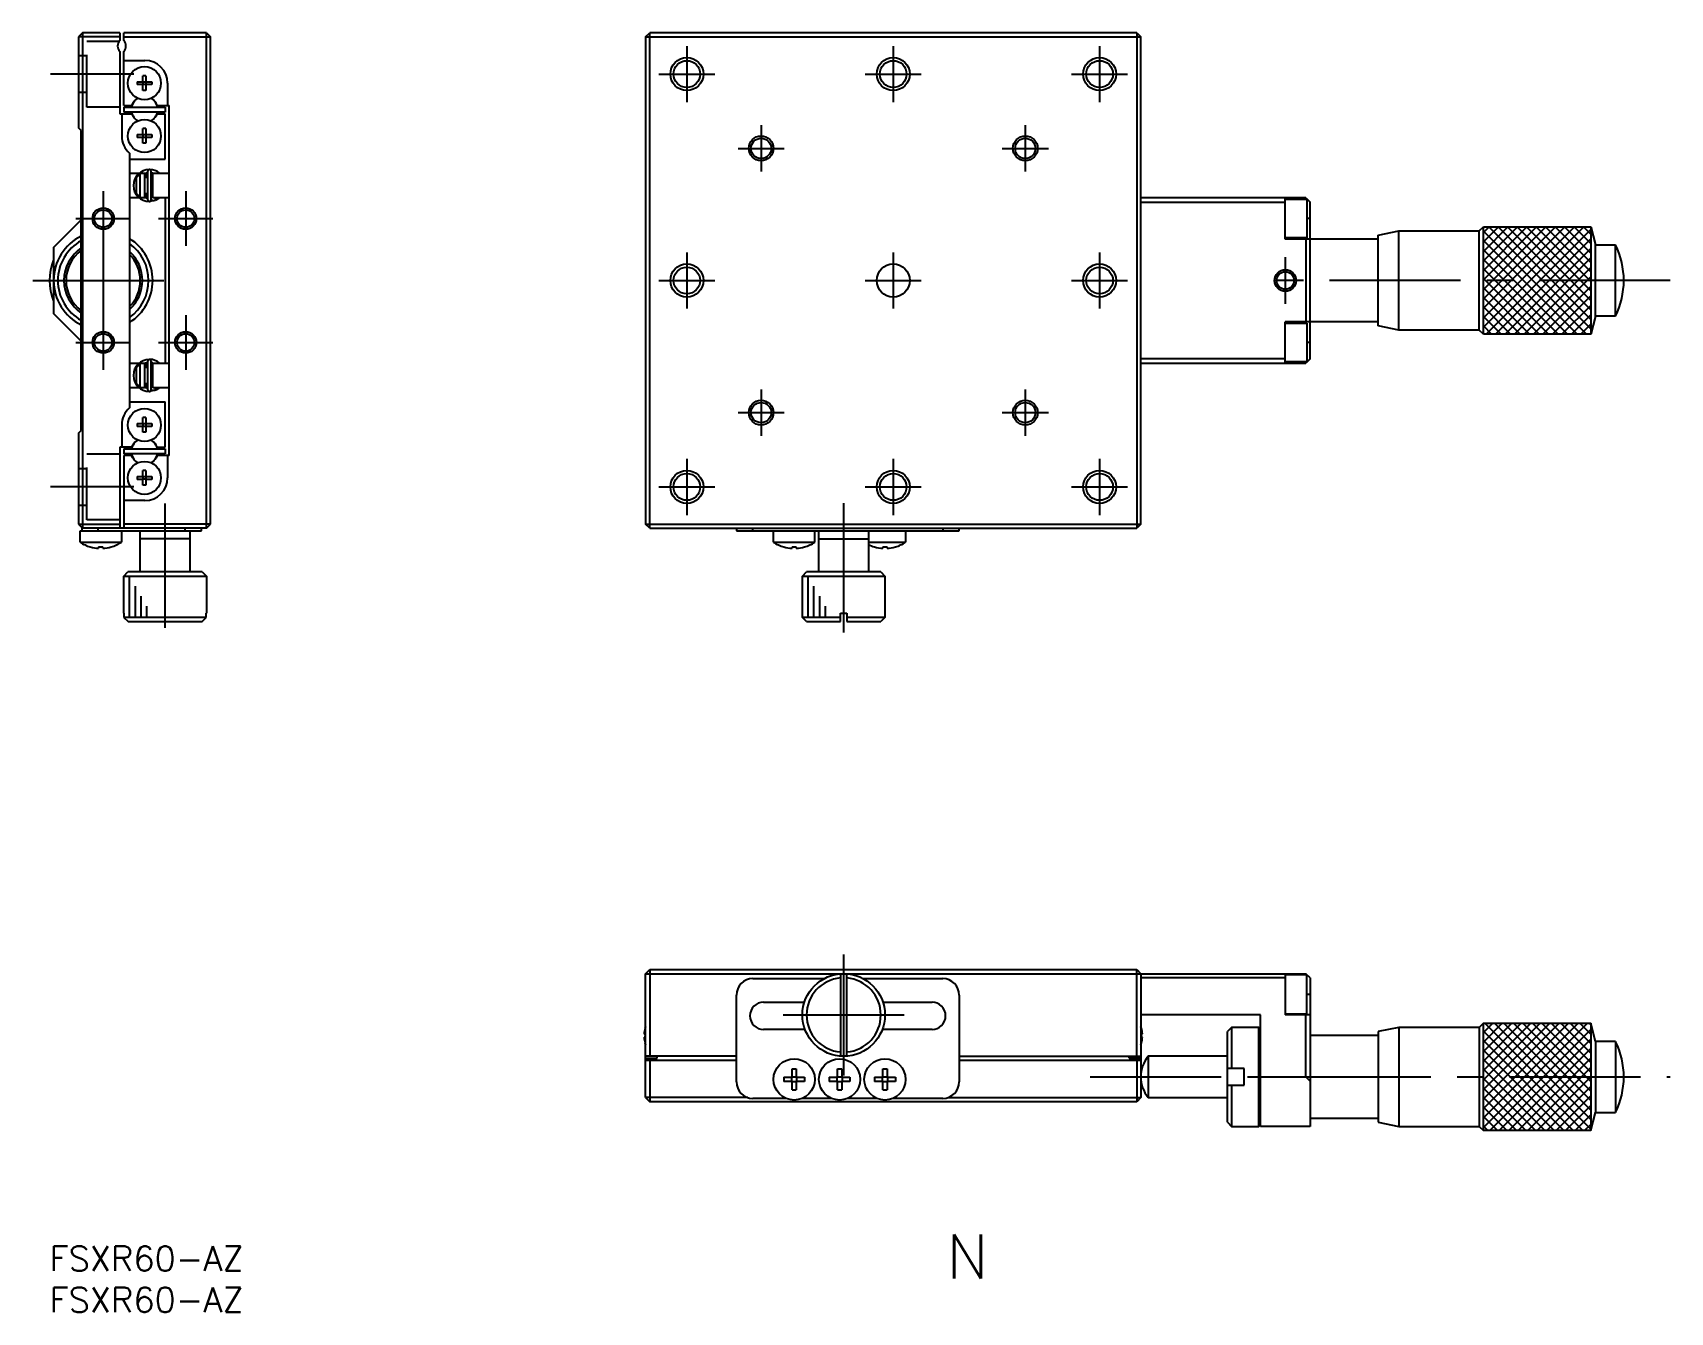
# Model space of a CAD drawing. Extents: x -2 to 452, y -8 to 302.
# Drawn here: x -2 to 196.3, y -8 to 147 of the extents above; entities that cross this region are included whole.
import ezdxf

# ---------------------------------------------------------------- set-up
doc = ezdxf.new("R2010")
doc.units = 0
doc.header["$LTSCALE"] = 0.5
doc.linetypes.add('CENTER', pattern=[50.8, 31.75, -6.35, 6.35, -6.35])
doc.linetypes.add('DASHED', pattern=[19.05, 12.7, -6.35])
for name, color, linetype in [('MSM_CENTER', 1, 'CENTER'), ('MSM_CONTINUOUS', 7, 'CONTINUOUS'), ('MSM_DASHED', 4, 'DASHED'), ('MSM_NARROW', 5, 'CONTINUOUS'), ('MSM_PART_NUMBER', 7, 'CONTINUOUS')]:
    doc.layers.add(name, color=color, linetype=linetype)
doc.styles.get("Standard").update_dxf_attribs({"font": 'txt.shx', "height": 3, "bigfont": 'bigfont.shx'})

# ---------------------------------------------------------------- blocks, each defined once
blk = doc.blocks.new('*U7')
at = {"layer": 'MSM_PART_NUMBER'}
blk.add_text('FSXR60-AZ', height=3, dxfattribs=at).set_placement((0, -3))
blk = doc.blocks.new('*U8')
at = {"layer": 'MSM_PART_NUMBER'}
blk.add_text('FSXR60-AZ', height=3, dxfattribs=at).set_placement((0, -8))

msp = doc.modelspace()

# ---------------------------------------------------------------- linework, layer by layer
at = {"layer": 'MSM_CENTER'}
for p, q in [((77.21, 145.35), (77.21, 138.55)), ((102.21, 145.35), (102.21, 138.55)), ((127.21, 145.35), (127.21, 138.55)), ((10.23, 141.95), (0.1, 141.95)), ((73.81, 141.95), (80.61, 141.95)), ((98.81, 141.95), (105.61, 141.95)), ((123.81, 141.95), (130.61, 141.95)), ((86.21, 135.75), (86.21, 130.15)), ((118.21, 135.75), (118.21, 130.15)), ((83.41, 132.95), (89.01, 132.95)), ((115.41, 132.95), (121.01, 132.95)), ((6.5, 127.75), (6.5, 121.15)), ((16.5, 127.75), (16.5, 121.15)), ((6.5, 125.49), (6.5, 108.42)), ((3.2, 124.45), (9.8, 124.45)), ((13.2, 124.45), (19.8, 124.45)), ((77.21, 120.35), (77.21, 113.55)), ((102.21, 120.35), (102.21, 113.55)), ((127.21, 120.35), (127.21, 113.55)), ((149.71, 119.79), (149.71, 114.12)), ((-2.03, 116.95), (15.03, 116.95)), ((73.81, 116.95), (80.61, 116.95)), ((98.81, 116.95), (105.61, 116.95)), ((123.81, 116.95), (130.61, 116.95)), ((196.35, 116.95), (146.08, 116.95)), ((6.5, 112.75), (6.5, 106.15)), ((16.5, 112.75), (16.5, 106.15)), ((3.2, 109.45), (9.8, 109.45)), ((13.2, 109.45), (19.8, 109.45)), ((86.21, 103.75), (86.21, 98.15)), ((118.21, 103.75), (118.21, 98.15)), ((83.41, 100.95), (89.01, 100.95)), ((115.41, 100.95), (121.01, 100.95)), ((77.21, 95.35), (77.21, 88.55)), ((102.21, 95.35), (102.21, 88.55)), ((127.21, 95.35), (127.21, 88.55)), ((10.23, 91.95), (0.1, 91.95)), ((73.81, 91.95), (80.61, 91.95)), ((98.81, 91.95), (105.61, 91.95)), ((123.81, 91.95), (130.61, 91.95)), ((14, 74.87), (14, 89.94)), ((96.21, 74.32), (96.21, 89.99)), ((96.21, 20.67), (96.21, 35.33)), ((88.88, 28), (103.55, 28)), ((126.08, 20.5), (196.35, 20.5))]:
    msp.add_line(p, q, dxfattribs=at)
at = {"layer": 'MSM_CONTINUOUS'}
for p, q in [((4, 146.95), (3.5, 146.45)), ((4, 146.95), (4, 86.95)), ((8.5, 146.95), (4, 146.95)), ((8.5, 146.95), (8.5, 146.01)), ((9, 146.01), (9, 146.95)), ((19, 146.95), (9, 146.95)), ((19, 86.95), (19, 146.95)), ((19, 146.95), (19.5, 146.45)), ((72.21, 146.45), (72.71, 146.95)), ((72.71, 86.95), (72.71, 146.95)), ((131.71, 146.95), (72.71, 146.95)), ((131.71, 146.95), (131.71, 86.95)), ((131.71, 146.95), (132.21, 146.45)), ((8.5, 146.45), (3.5, 146.45)), ((3.5, 146.45), (3.5, 135.45)), ((9, 146.45), (19.5, 146.45)), ((19.5, 87.45), (19.5, 146.45)), ((72.21, 146.45), (132.21, 146.45)), ((72.21, 146.45), (72.21, 87.45)), ((132.21, 87.45), (132.21, 146.45)), ((8.5, 144.69), (8.5, 137.15)), ((9, 138.15), (9, 144.69)), ((9, 143.6), (11.55, 143.6)), ((10.61, 141.03), (11.32, 141.03)), ((10.61, 141.03), (10.61, 140.67)), ((11.32, 141.03), (11.32, 141.74)), ((11.68, 141.74), (11.32, 141.74)), ((11.33, 141.02), (11.32, 141.03)), ((11.33, 140.68), (11.33, 141.02)), ((11.33, 141.02), (11.67, 141.02)), ((11.67, 141.02), (11.68, 141.03)), ((11.67, 141.02), (11.67, 140.68)), ((11.68, 141.74), (11.68, 141.03)), ((11.68, 141.03), (12.39, 141.03)), ((12.39, 141.03), (12.39, 140.67)), ((14.3, 140.85), (14.3, 138.15)), ((11.32, 140.67), (10.61, 140.67)), ((11.33, 140.68), (11.32, 140.67)), ((11.32, 139.97), (11.32, 140.67)), ((11.68, 139.97), (11.32, 139.97)), ((11.67, 140.68), (11.33, 140.68)), ((11.67, 140.68), (11.68, 140.67)), ((11.68, 140.67), (11.68, 139.97)), ((12.39, 140.67), (11.68, 140.67)), ((8.5, 137.15), (9.95, 137.15)), ((8.75, 137.15), (8.75, 134.45)), ((9, 138.15), (9.95, 138.15)), ((9, 137.95), (9, 137.35)), ((9, 137.95), (14, 137.95)), ((14, 137.35), (9, 137.35)), ((10.1, 138.41), (9.95, 138.15)), ((10.1, 136.89), (9.95, 137.15)), ((13.05, 138.15), (12.9, 138.41)), ((13.05, 137.15), (12.9, 136.89)), ((13.05, 138.15), (14.5, 138.15)), ((13.05, 137.15), (14, 137.15)), ((14, 137.95), (14, 137.35)), ((14, 131.65), (14, 137.15)), ((14.5, 95.75), (14.5, 138.15)), ((3.85, 135.1), (3.5, 135.45)), ((3.85, 98.8), (3.85, 135.1)), ((11.32, 134.63), (11.32, 135.34)), ((11.68, 135.34), (11.32, 135.34)), ((11.68, 135.34), (11.68, 134.63)), ((10.61, 134.63), (11.32, 134.63)), ((10.61, 134.63), (10.61, 134.27)), ((11.32, 134.27), (10.61, 134.27)), ((11.33, 134.62), (11.32, 134.63)), ((11.33, 134.28), (11.32, 134.27)), ((11.32, 133.57), (11.32, 134.27)), ((11.68, 133.57), (11.32, 133.57)), ((11.33, 134.28), (11.33, 134.62)), ((11.33, 134.62), (11.67, 134.62)), ((11.67, 134.28), (11.33, 134.28)), ((11.67, 134.62), (11.68, 134.63)), ((11.67, 134.62), (11.67, 134.28)), ((11.67, 134.28), (11.68, 134.27)), ((11.68, 134.63), (12.39, 134.63)), ((11.68, 134.27), (11.68, 133.57)), ((12.39, 134.27), (11.68, 134.27)), ((12.39, 134.63), (12.39, 134.27)), ((9.7, 132.37), (9.7, 101.53)), ((9.7, 131.65), (14, 131.65)), ((9.7, 129.95), (10.86, 129.95)), ((11, 129.9), (10.5, 129.37)), ((10.5, 129.37), (10.5, 127.53)), ((11, 129.95), (11.5, 129.95)), ((11, 126.95), (11, 129.95)), ((11.9, 130), (11.5, 129.89)), ((11.5, 129.95), (11.5, 126.95)), ((11.5, 129.45), (11.9, 129.45)), ((11.69, 129.95), (11.7, 129.95)), ((11.69, 129.95), (11.69, 129.95)), ((11.69, 129.95), (11.69, 129.95)), ((11.69, 129.95), (11.69, 129.95)), ((11.69, 129.95), (11.69, 129.95)), ((11.7, 129.95), (11.7, 129.45)), ((11.9, 126.7), (11.9, 130.2)), ((12.29, 130.2), (12.29, 126.7)), ((12.29, 129.45), (12.5, 129.45)), ((12.5, 129.96), (12.29, 130)), ((12.5, 129.89), (12.3, 129.64)), ((12.51, 129.95), (12.5, 129.96)), ((12.5, 126.95), (12.5, 129.95)), ((12.5, 129.95), (14.5, 129.95)), ((10.5, 127.53), (11, 127)), ((11.9, 127.45), (11.5, 127.45)), ((11.5, 127.02), (11.9, 126.91)), ((11.7, 127.45), (11.7, 126.95)), ((12.5, 127.45), (12.29, 127.45)), ((12.29, 127.3), (12.31, 127.22)), ((12.31, 127.22), (12.5, 127.02)), ((10.86, 126.95), (9.7, 126.95)), ((10.86, 126.95), (10.86, 126.95)), ((10.86, 126.95), (10.86, 126.95)), ((11.5, 126.95), (11, 126.95)), ((11.69, 126.95), (11.69, 126.95)), ((11.69, 126.95), (11.69, 126.95)), ((11.7, 126.95), (11.69, 126.95)), ((12.59, 126.61), (12.13, 126.51)), ((12.3, 126.68), (12.29, 126.68)), ((12.33, 126.66), (12.3, 126.68)), ((12.36, 126.65), (12.33, 126.66)), ((12.4, 126.64), (12.36, 126.65)), ((12.43, 126.63), (12.4, 126.64)), ((12.46, 126.62), (12.43, 126.63)), ((12.5, 126.62), (12.46, 126.62)), ((14.5, 126.95), (12.5, 126.95)), ((12.53, 126.61), (12.5, 126.62)), ((12.57, 126.61), (12.53, 126.61)), ((12.6, 126.61), (12.57, 126.61)), ((12.63, 126.61), (12.6, 126.61)), ((12.67, 126.61), (12.63, 126.61)), ((12.7, 126.62), (12.67, 126.61)), ((12.74, 126.62), (12.7, 126.62)), ((12.77, 126.63), (12.74, 126.62)), ((12.8, 126.64), (12.77, 126.63)), ((12.87, 126.67), (12.78, 126.95)), ((12.83, 126.65), (12.8, 126.64)), ((12.87, 126.67), (12.83, 126.65)), ((13.34, 126.95), (12.87, 126.67)), ((14, 126.95), (14, 106.95)), ((152.21, 126.95), (132.21, 126.95)), ((132.21, 126.45), (149.71, 126.45)), ((149.71, 121.95), (149.71, 126.95)), ((149.71, 126.8), (152.31, 126.8)), ((152.21, 126.95), (152.71, 126.45)), ((152.31, 126.8), (152.31, 122.1)), ((152.71, 107.45), (152.71, 126.45)), ((0.5, 120.95), (3.85, 124.3)), ((152.71, 124.45), (152.31, 124.45)), ((173.21, 122.95), (173.71, 123.45)), ((173.71, 110.45), (173.71, 123.45)), ((173.71, 123.45), (186.71, 123.45)), ((186.71, 123.45), (187.3, 121.25)), ((186.71, 123.45), (186.71, 110.45)), ((152.31, 122.1), (149.71, 122.1)), ((160.96, 121.95), (149.71, 121.95)), ((152.21, 121.95), (152.21, 111.95)), ((160.96, 122.45), (163.46, 122.95)), ((160.96, 111.45), (160.96, 122.45)), ((163.46, 110.95), (163.46, 122.95)), ((163.46, 122.95), (173.21, 122.95)), ((173.21, 110.95), (173.21, 122.95)), ((187.3, 112.65), (187.3, 121.25)), ((187.3, 121.25), (189.71, 121.25)), ((189.71, 112.65), (189.71, 121.25)), ((0.5, 120.95), (0.5, 112.95)), ((3.85, 109.6), (0.5, 112.95)), ((160.96, 111.95), (149.71, 111.95)), ((149.71, 106.95), (149.71, 111.95)), ((149.71, 111.8), (152.31, 111.8)), ((152.31, 111.8), (152.31, 107.1)), ((163.46, 110.95), (160.96, 111.45)), ((187.3, 112.65), (186.71, 110.45)), ((189.71, 112.65), (187.3, 112.65)), ((152.71, 109.45), (152.31, 109.45)), ((173.21, 110.95), (163.46, 110.95)), ((173.71, 110.45), (173.21, 110.95)), ((186.71, 110.45), (173.71, 110.45)), ((11.9, 103.7), (11.9, 107.2)), ((12.29, 107.2), (12.29, 103.7)), ((149.71, 107.45), (132.21, 107.45)), ((152.71, 107.45), (152.21, 106.95)), ((9.7, 106.95), (10.86, 106.95)), ((11, 106.9), (10.5, 106.37)), ((10.5, 106.37), (10.5, 104.53)), ((11, 106.95), (11.5, 106.95)), ((11, 103.95), (11, 106.95)), ((11.9, 107), (11.5, 106.89)), ((11.5, 106.95), (11.5, 103.95)), ((11.5, 106.45), (11.9, 106.45)), ((11.69, 106.95), (11.7, 106.95)), ((11.69, 106.95), (11.69, 106.95)), ((11.69, 106.95), (11.69, 106.95)), ((11.69, 106.95), (11.69, 106.95)), ((11.69, 106.95), (11.69, 106.95)), ((11.7, 106.95), (11.7, 106.45)), ((12.29, 106.45), (12.5, 106.45)), ((12.5, 106.96), (12.29, 107)), ((12.5, 106.89), (12.3, 106.64)), ((12.51, 106.95), (12.5, 106.96)), ((12.5, 103.95), (12.5, 106.95)), ((12.5, 106.95), (14.5, 106.95)), ((132.21, 106.95), (152.21, 106.95)), ((152.31, 107.1), (149.71, 107.1)), ((10.86, 103.95), (9.7, 103.95)), ((10.5, 104.53), (11, 104)), ((10.86, 103.95), (10.86, 103.95)), ((10.86, 103.95), (10.86, 103.95)), ((11.5, 103.95), (11, 103.95)), ((11.9, 104.45), (11.5, 104.45)), ((11.5, 104.02), (11.9, 103.91)), ((11.69, 103.95), (11.69, 103.95)), ((11.69, 103.95), (11.69, 103.95)), ((11.7, 103.95), (11.69, 103.95)), ((11.7, 104.45), (11.7, 103.95)), ((12.59, 103.61), (12.13, 103.51)), ((12.5, 104.45), (12.29, 104.45)), ((12.29, 104.3), (12.31, 104.22)), ((12.3, 103.68), (12.29, 103.68)), ((12.33, 103.66), (12.3, 103.68)), ((12.31, 104.22), (12.5, 104.02)), ((12.36, 103.65), (12.33, 103.66)), ((12.4, 103.64), (12.36, 103.65)), ((12.43, 103.63), (12.4, 103.64)), ((12.46, 103.62), (12.43, 103.63)), ((12.5, 103.62), (12.46, 103.62)), ((14.5, 103.95), (12.5, 103.95)), ((12.53, 103.61), (12.5, 103.62)), ((12.57, 103.61), (12.53, 103.61)), ((12.6, 103.61), (12.57, 103.61)), ((12.63, 103.61), (12.6, 103.61)), ((12.67, 103.61), (12.63, 103.61)), ((12.7, 103.62), (12.67, 103.61)), ((12.74, 103.62), (12.7, 103.62)), ((12.77, 103.63), (12.74, 103.62)), ((12.8, 103.64), (12.77, 103.63)), ((12.87, 103.67), (12.78, 103.95)), ((12.83, 103.65), (12.8, 103.64)), ((12.87, 103.67), (12.83, 103.65)), ((13.34, 103.95), (12.87, 103.67)), ((9.7, 102.25), (14, 102.25)), ((14, 96.75), (14, 102.25)), ((8.75, 99.45), (8.75, 96.75)), ((10.61, 99.63), (11.32, 99.63)), ((10.61, 99.63), (10.61, 99.27)), ((11.32, 99.27), (10.61, 99.27)), ((11.32, 99.63), (11.32, 100.34)), ((11.68, 100.34), (11.32, 100.34)), ((11.33, 99.62), (11.32, 99.63)), ((11.33, 99.28), (11.32, 99.27)), ((11.32, 98.57), (11.32, 99.27)), ((11.33, 99.28), (11.33, 99.62)), ((11.33, 99.62), (11.67, 99.62)), ((11.67, 99.28), (11.33, 99.28)), ((11.67, 99.62), (11.68, 99.63)), ((11.67, 99.62), (11.67, 99.28)), ((11.67, 99.28), (11.68, 99.27)), ((11.68, 100.34), (11.68, 99.63)), ((11.68, 99.63), (12.39, 99.63)), ((11.68, 99.27), (11.68, 98.57)), ((12.39, 99.27), (11.68, 99.27)), ((12.39, 99.63), (12.39, 99.27)), ((3.5, 98.45), (3.85, 98.8)), ((3.5, 98.45), (3.5, 87.45)), ((11.68, 98.57), (11.32, 98.57)), ((9.95, 96.75), (8.5, 96.75)), ((8.5, 96.75), (8.5, 86.95)), ((9, 96.55), (9, 95.95)), ((9, 96.55), (14, 96.55)), ((14, 95.95), (9, 95.95)), ((9, 95.75), (9, 86.95)), ((9.95, 95.75), (9, 95.75)), ((10.1, 97.01), (9.95, 96.75)), ((10.1, 95.49), (9.95, 95.75)), ((13.05, 96.75), (12.9, 97.01)), ((13.05, 95.75), (12.9, 95.49)), ((13.05, 96.75), (14, 96.75)), ((14.5, 95.75), (13.05, 95.75)), ((14, 96.55), (14, 95.95)), ((14.3, 95.75), (14.3, 93.05)), ((11.32, 93.23), (11.32, 93.94)), ((11.68, 93.94), (11.32, 93.94)), ((11.68, 93.94), (11.68, 93.23)), ((10.61, 93.23), (11.32, 93.23)), ((10.61, 93.23), (10.61, 92.87)), ((11.32, 92.87), (10.61, 92.87)), ((11.33, 93.22), (11.32, 93.23)), ((11.33, 92.88), (11.32, 92.87)), ((11.32, 92.17), (11.32, 92.87)), ((11.68, 92.17), (11.32, 92.17)), ((11.33, 92.88), (11.33, 93.22)), ((11.33, 93.22), (11.67, 93.22)), ((11.67, 92.88), (11.33, 92.88)), ((11.67, 93.22), (11.68, 93.23)), ((11.67, 93.22), (11.67, 92.88)), ((11.67, 92.88), (11.68, 92.87)), ((11.68, 93.23), (12.39, 93.23)), ((11.68, 92.87), (11.68, 92.17)), ((12.39, 92.87), (11.68, 92.87)), ((12.39, 93.23), (12.39, 92.87)), ((11.55, 90.3), (9, 90.3)), ((3.5, 87.45), (4, 86.95)), ((3.5, 87.45), (8.5, 87.45)), ((19.5, 87.45), (9, 87.45)), ((19, 86.95), (19.5, 87.45)), ((72.21, 87.45), (132.21, 87.45)), ((72.71, 86.95), (72.21, 87.45)), ((132.21, 87.45), (131.71, 86.95)), ((3.7, 86.65), (18.4, 86.65)), ((3.7, 85.26), (3.7, 86.65)), ((3.9, 86.95), (3.9, 86.65)), ((19, 86.95), (3.9, 86.95)), ((5.9, 86.65), (5.9, 86.95)), ((8.7, 86.65), (8.7, 85.26)), ((11, 81.65), (11, 86.65)), ((17, 85.65), (11, 85.65)), ((16.4, 86.95), (16.4, 86.65)), ((17, 86.65), (17, 81.65)), ((18.4, 86.65), (18.4, 86.95)), ((72.71, 86.95), (131.71, 86.95)), ((83.21, 86.95), (83.21, 86.65)), ((83.21, 86.65), (110.21, 86.65)), ((85.21, 86.65), (85.21, 86.95)), ((87.71, 85.26), (87.71, 86.65)), ((92.71, 85.26), (92.71, 86.65)), ((93.21, 81.65), (93.21, 86.65)), ((93.21, 85.65), (99.21, 85.65)), ((99.21, 86.65), (99.21, 81.65)), ((103.71, 86.65), (103.71, 85.26)), ((108.21, 86.95), (108.21, 86.65)), ((110.21, 86.65), (110.21, 86.95)), ((3.7, 85.26), (8.7, 85.26)), ((4.94, 84.69), (4.94, 84.68)), ((5.94, 84.69), (5.94, 84.52)), ((6.46, 84.52), (6.46, 84.69)), ((7.46, 84.68), (7.46, 84.69)), ((87.71, 85.26), (92.71, 85.26)), ((88.95, 84.69), (88.95, 84.68)), ((89.95, 84.69), (89.95, 84.52)), ((90.47, 84.52), (90.47, 84.69)), ((91.48, 84.68), (91.47, 84.69)), ((99.21, 85.26), (103.71, 85.26)), ((99.95, 84.69), (99.95, 84.68)), ((100.95, 84.69), (100.95, 84.52)), ((101.47, 84.52), (101.47, 84.69)), ((102.48, 84.68), (102.47, 84.69)), ((9, 81.15), (9.5, 81.65)), ((18.5, 81.65), (9.5, 81.65)), ((18.5, 81.65), (19, 81.15)), ((91.21, 81.15), (91.71, 81.65)), ((100.71, 81.65), (91.71, 81.65)), ((100.71, 81.65), (101.21, 81.15)), ((9, 81.15), (19, 81.15)), ((9, 76.65), (9, 81.15)), ((19, 81.15), (19, 76.65)), ((91.21, 81.15), (101.21, 81.15)), ((91.21, 76.15), (91.21, 81.15)), ((101.21, 81.15), (101.21, 76.15)), ((9, 76.65), (9.02, 76.65)), ((9.02, 76.65), (9.02, 76.15)), ((18.98, 76.15), (9.02, 76.15)), ((9.02, 76.15), (9.52, 75.65)), ((9.52, 75.65), (18.48, 75.65)), ((18.48, 75.65), (18.98, 76.15)), ((18.98, 76.65), (19, 76.65)), ((18.98, 76.15), (18.98, 76.65)), ((95.81, 76.15), (91.21, 76.15)), ((91.71, 75.65), (91.21, 76.15)), ((91.71, 75.65), (95.81, 75.65)), ((95.81, 76.65), (96.61, 76.65)), ((95.81, 75.65), (95.81, 76.65)), ((96.61, 76.65), (96.61, 75.65)), ((101.21, 76.15), (96.61, 76.15)), ((96.61, 75.65), (100.71, 75.65)), ((101.21, 76.15), (100.71, 75.65)), ((72.21, 33), (72.71, 33.5)), ((72.21, 33), (152.21, 33)), ((72.21, 18), (72.21, 33)), ((72.71, 33.5), (72.71, 23)), ((72.71, 33.5), (131.71, 33.5)), ((85.21, 32.4), (93.84, 32.4)), ((95.81, 32.98), (95.81, 23.02)), ((96.61, 23.02), (96.61, 32.98)), ((98.59, 32.4), (108.21, 32.4)), ((131.71, 23), (131.71, 33.5)), ((131.71, 33.5), (132.21, 33)), ((132.21, 33), (132.21, 18)), ((149.71, 32.5), (132.21, 32.5)), ((149.71, 33), (149.71, 28)), ((152.31, 32.85), (149.71, 32.85)), ((152.71, 32.5), (152.21, 33)), ((152.31, 28.15), (152.31, 32.85)), ((152.71, 32.5), (152.71, 14.5)), ((83.21, 19.9), (83.21, 30.4)), ((110.21, 30.4), (110.21, 19.9)), ((152.71, 30.5), (152.31, 30.5)), ((86.51, 29.55), (91.46, 29.55)), ((100.97, 29.55), (106.91, 29.55)), ((146.71, 28), (132.21, 28)), ((146.71, 14.5), (146.71, 28)), ((149.71, 28.15), (152.31, 28.15)), ((152.71, 28), (149.71, 28)), ((152.21, 20.5), (152.21, 28)), ((72.14, 26.39), (72.14, 26.39)), ((91.53, 26.25), (86.51, 26.25)), ((106.91, 26.25), (100.9, 26.25)), ((132.28, 26.39), (132.29, 26.39)), ((143.21, 26.5), (142.71, 26)), ((142.71, 15), (142.71, 26)), ((143.21, 26.5), (143.21, 21.5)), ((146.51, 26.5), (143.21, 26.5)), ((146.51, 14.5), (146.51, 26.5)), ((146.71, 26.3), (146.51, 26.5)), ((163.46, 26.5), (160.96, 26)), ((160.96, 26), (160.96, 15)), ((163.46, 26.5), (163.46, 14.5)), ((173.21, 26.5), (163.46, 26.5)), ((173.71, 27), (173.21, 26.5)), ((173.21, 26.5), (173.21, 14.5)), ((173.71, 14), (173.71, 27)), ((173.71, 27), (186.71, 27)), ((187.3, 24.8), (186.71, 27)), ((186.71, 27), (186.71, 14)), ((72.02, 25.68), (72.14, 25.68)), ((72.14, 25.32), (72.02, 25.32)), ((72.14, 24.61), (72.14, 24.61)), ((132.28, 25.68), (132.4, 25.68)), ((132.4, 25.32), (132.28, 25.32)), ((132.29, 24.61), (132.28, 24.61)), ((160.96, 25.5), (152.71, 25.5)), ((187.3, 24.8), (187.3, 16.2)), ((189.71, 24.8), (187.3, 24.8)), ((189.71, 24.8), (189.71, 16.2)), ((83.21, 23), (72.21, 23)), ((72.21, 22.75), (73.61, 22.75)), ((83.21, 22.5), (72.21, 22.5)), ((72.71, 22.5), (72.71, 17.5)), ((73.61, 22.75), (73.61, 23)), ((110.21, 23), (132.21, 23)), ((132.21, 22.5), (110.21, 22.5)), ((130.81, 22.75), (130.81, 23)), ((130.81, 22.75), (132.21, 22.75)), ((131.71, 22.5), (131.71, 17.5)), ((133.09, 23), (133.09, 18)), ((142.71, 23), (133.09, 23)), ((88.95, 20.46), (89.95, 20.46)), ((88.95, 20.46), (88.95, 19.94)), ((89.95, 19.94), (88.95, 19.94)), ((89.91, 19.94), (89.91, 20.46)), ((89.95, 20.46), (89.95, 21.46)), ((89.95, 21.46), (90.47, 21.46)), ((89.95, 20.5), (90.47, 20.5)), ((89.95, 18.94), (89.95, 19.94)), ((90.47, 19.9), (89.95, 19.9)), ((90.47, 21.46), (90.47, 20.46)), ((90.47, 20.46), (91.47, 20.46)), ((90.47, 19.94), (90.47, 18.94)), ((91.47, 19.94), (90.47, 19.94)), ((90.51, 20.46), (90.51, 19.94)), ((91.47, 20.46), (91.47, 19.94)), ((94.45, 20.46), (95.45, 20.46)), ((94.45, 20.46), (94.45, 19.94)), ((95.45, 19.94), (94.45, 19.94)), ((95.41, 19.94), (95.41, 20.46)), ((95.45, 20.46), (95.45, 21.46)), ((95.45, 21.46), (95.97, 21.46)), ((95.45, 20.5), (95.97, 20.5)), ((95.45, 18.94), (95.45, 19.94)), ((95.97, 19.9), (95.45, 19.9)), ((95.97, 21.46), (95.97, 20.46)), ((95.97, 20.46), (96.97, 20.46)), ((95.97, 19.94), (95.97, 18.94)), ((96.97, 19.94), (95.97, 19.94)), ((96.01, 20.46), (96.01, 19.94)), ((96.97, 20.46), (96.97, 19.94)), ((99.95, 20.46), (100.95, 20.46)), ((99.95, 20.46), (99.95, 19.94)), ((100.95, 19.94), (99.95, 19.94)), ((100.91, 19.94), (100.91, 20.46)), ((100.95, 20.46), (100.95, 21.46)), ((100.95, 21.46), (101.47, 21.46)), ((100.95, 20.5), (101.47, 20.5)), ((100.95, 18.94), (100.95, 19.94)), ((101.47, 19.9), (100.95, 19.9)), ((101.47, 21.46), (101.47, 20.46)), ((101.47, 20.46), (102.47, 20.46)), ((101.47, 19.94), (101.47, 18.94)), ((102.47, 19.94), (101.47, 19.94)), ((101.51, 20.46), (101.51, 19.94)), ((102.47, 20.46), (102.47, 19.94)), ((144.71, 21.5), (142.71, 21.5)), ((144.71, 19.5), (144.71, 21.5)), ((146.71, 20.5), (152.21, 20.5)), ((152.71, 20), (152.21, 20.5)), ((84.59, 18), (72.21, 18)), ((72.21, 18), (72.71, 17.5)), ((89.23, 17.9), (85.21, 17.9)), ((89.95, 18.94), (90.47, 18.94)), ((94.73, 17.9), (91.19, 17.9)), ((95.45, 18.94), (95.97, 18.94)), ((100.23, 17.9), (96.69, 17.9)), ((100.95, 18.94), (101.47, 18.94)), ((108.21, 17.9), (102.19, 17.9)), ((108.84, 18), (132.21, 18)), ((132.21, 18), (131.71, 17.5)), ((133.09, 18), (142.71, 18)), ((142.71, 19.5), (144.71, 19.5)), ((143.21, 19.5), (143.21, 14.5)), ((131.71, 17.5), (72.71, 17.5)), ((186.71, 14), (187.3, 16.2)), ((187.3, 16.2), (189.71, 16.2)), ((142.71, 15), (143.21, 14.5)), ((143.21, 14.5), (146.51, 14.5)), ((146.51, 14.5), (146.71, 14.7)), ((152.71, 14.5), (146.71, 14.5)), ((152.71, 15.5), (160.96, 15.5)), ((160.96, 15), (163.46, 14.5)), ((163.46, 14.5), (173.21, 14.5)), ((173.21, 14.5), (173.71, 14)), ((186.71, 14), (173.71, 14))]:
    msp.add_line(p, q, dxfattribs=at)
for centre, radius in [((11.5, 140.85), 2), ((77.21, 141.95), 1.62), ((102.21, 141.95), 1.62), ((127.21, 141.95), 1.62), ((11.5, 134.45), 2), ((86.21, 132.95), 1.23), ((118.21, 132.95), 1.23), ((6.5, 124.45), 1.06), ((16.5, 124.45), 1.06), ((77.21, 116.95), 1.62), ((102.21, 116.95), 2), ((127.21, 116.95), 1.62), ((149.71, 116.95), 1.06), ((6.5, 109.45), 1.06), ((16.5, 109.45), 1.06), ((11.5, 99.45), 2), ((86.21, 100.95), 1.23), ((118.21, 100.95), 1.23), ((11.5, 93.05), 2), ((77.21, 91.95), 1.62), ((102.21, 91.95), 1.62), ((127.21, 91.95), 1.62), ((96.21, 28), 5), ((90.21, 20.2), 2.5), ((95.71, 20.2), 2.5), ((101.21, 20.2), 2.5)]:
    msp.add_circle(centre, radius, dxfattribs=at)
for centre, radius, start, end in [((9.25, 145.35), 1, 138.5904, 221.4096), ((8.25, 145.35), 1, 318.5904, 41.4096), ((11.55, 140.85), 2.75, 0, 90), ((11.5, 137.65), 1.59, 120.4332, 169.1069), ((11.61, 137.54), 1.75, 121.8815, 150), ((11.5, 137.65), 1.59, 10.8931, 59.5668), ((11.39, 137.54), 1.75, 30, 58.1185), ((11.5, 137.65), 1.59, 190.893, 239.5667), ((11.61, 137.77), 1.75, 210, 238.1185), ((11.5, 137.65), 1.59, 300.4333, 349.107), ((11.39, 137.77), 1.75, 301.8815, 330), ((11.5, 134.45), 2.75, 180, 229.1148), ((12.1, 128.45), 1.94, 90.7402, 269.3315), ((12.1, 130.2), 0.195, 0, 180), ((12.1, 128.45), 1.95, 50.5705, 89.2288), ((12.1, 126.7), 0.195, 180, 0), ((6.5, 116.95), 6, 116.2103, 243.7897), ((6.5, 116.95), 5.5, 118.8042, 241.1958), ((6.5, 116.95), 6, 302.231, 57.769), ((6.5, 116.95), 5.5, 305.5785, 54.4215), ((180.97, 116.95), 9.75, 333.8162, 26.1838), ((6.5, 116.95), 6.5, 157.3802, 202.6198), ((6.5, 116.95), 4.75, 123.9103, 236.0897), ((6.5, 116.95), 4.5, 126.0782, 233.9218), ((6.5, 116.95), 4.75, 312.3521, 47.6479), ((6.5, 116.95), 4.5, 315.3254, 44.6746), ((12.1, 105.45), 1.94, 90.7402, 269.3315), ((12.1, 107.2), 0.195, 0, 180), ((12.1, 105.45), 1.95, 50.5705, 89.2288), ((12.1, 103.7), 0.195, 180, 0), ((11.5, 99.45), 2.75, 130.8852, 180), ((11.5, 96.25), 1.59, 120.4332, 169.1069), ((11.61, 96.14), 1.75, 121.8815, 150), ((11.5, 96.25), 1.59, 10.8931, 59.5668), ((11.39, 96.14), 1.75, 30, 58.1185), ((11.5, 96.25), 1.59, 190.893, 239.5667), ((11.61, 96.37), 1.75, 210, 238.1185), ((11.5, 96.25), 1.59, 300.4333, 349.107), ((11.39, 96.37), 1.75, 301.8815, 330), ((11.55, 93.05), 2.75, 270, 0), ((6.2, 89), 4.5, 236.251, 253.7142), ((6.2, 89), 4.49, 253.7306, 266.6822), ((6.2, 89.75), 5.06, 267.0558, 272.9442), ((6.2, 89), 4.49, 273.3178, 286.2694), ((6.2, 89), 4.5, 286.2858, 303.749), ((90.21, 89), 4.5, 236.251, 253.7142), ((90.21, 89), 4.49, 253.7306, 266.6822), ((90.21, 89.75), 5.06, 267.0558, 272.9442), ((90.21, 89), 4.49, 273.3178, 286.2694), ((90.21, 89), 4.5, 286.2858, 303.749), ((101.21, 89), 4.5, 243.6122, 253.7142), ((101.21, 89), 4.49, 253.7306, 266.6822), ((101.21, 89.75), 5.06, 267.0558, 272.9442), ((101.21, 89), 4.49, 273.3178, 286.2694), ((101.21, 89), 4.5, 286.2858, 303.749), ((85.21, 30.4), 2, 90, 180), ((96.21, 28), 4.5, 95.0997, 264.9003), ((96.21, 28), 4.5, 275.0997, 84.9003), ((108.21, 30.4), 2, 0, 90), ((86.51, 27.9), 1.65, 90, 270), ((106.91, 27.9), 1.65, 270, 90), ((75.21, 25.5), 3.19, 163.8933, 176.7703), ((75.21, 25.5), 3.2, 159.6359, 163.8775), ((129.21, 25.5), 3.2, 16.1225, 20.3641), ((129.21, 25.5), 3.19, 3.2297, 16.1067), ((75.21, 25.5), 3.19, 183.2297, 196.1067), ((75.66, 25.5), 3.52, 177.0665, 182.9335), ((75.21, 25.5), 3.2, 196.1225, 200.3641), ((129.21, 25.5), 3.2, 339.6359, 343.8775), ((128.98, 25.5), 3.31, 356.88, 3.12), ((129.21, 25.5), 3.19, 343.8933, 356.7703), ((180.97, 20.5), 9.75, 333.8162, 26.1838), ((136.21, 20.5), 4, 141.3178, 218.6822), ((85.21, 19.9), 2, 180, 270), ((108.21, 19.9), 2, 270, 0)]:
    msp.add_arc(centre, radius, start, end, dxfattribs=at)
at = {"layer": 'MSM_DASHED'}
for p, q in [((4.5, 145.95), (8.5, 145.95)), ((4.5, 137.95), (4.5, 145.95)), ((3.5, 144.2), (4.5, 144.2)), ((4.5, 139.7), (3.5, 139.7)), ((8.5, 137.95), (4.5, 137.95)), ((4.5, 87.95), (4.5, 95.95)), ((4.5, 95.95), (8.5, 95.95)), ((3.5, 94.2), (4.5, 94.2)), ((4.5, 89.7), (3.5, 89.7)), ((8.45, 87.95), (4.5, 87.95))]:
    msp.add_line(p, q, dxfattribs=at)
at = {"layer": 'MSM_NARROW'}
for p, q in [((174.39, 123.45), (173.71, 122.78)), ((175.54, 123.45), (173.71, 121.63)), ((176.69, 123.45), (173.71, 120.48)), ((177.84, 123.45), (173.71, 119.33)), ((178.99, 123.45), (173.71, 118.18)), ((180.14, 123.45), (173.71, 117.03)), ((181.28, 123.45), (173.71, 115.88)), ((182.43, 123.45), (173.71, 114.73)), ((183.58, 123.45), (173.71, 113.58)), ((184.73, 123.45), (173.71, 112.43)), ((185.88, 123.45), (173.71, 111.29)), ((186.71, 123.14), (174.03, 110.45)), ((174.35, 123.45), (186.71, 111.09)), ((175.5, 123.45), (186.71, 112.24)), ((176.65, 123.45), (186.71, 113.39)), ((177.8, 123.45), (186.71, 114.54)), ((178.95, 123.45), (186.71, 115.69)), ((180.1, 123.45), (186.71, 116.84)), ((181.25, 123.45), (186.71, 117.99)), ((182.4, 123.45), (186.71, 119.14)), ((183.54, 123.45), (186.71, 120.28)), ((184.69, 123.45), (186.71, 121.43)), ((185.84, 123.45), (186.71, 122.58)), ((173.71, 122.94), (186.2, 110.45)), ((173.71, 121.79), (185.05, 110.45)), ((186.71, 121.99), (175.18, 110.45)), ((173.71, 120.65), (183.91, 110.45)), ((173.71, 119.5), (182.76, 110.45)), ((186.71, 120.84), (176.33, 110.45)), ((186.71, 119.69), (177.48, 110.45)), ((173.71, 118.35), (181.61, 110.45)), ((173.71, 117.2), (180.46, 110.45)), ((186.71, 118.54), (178.63, 110.45)), ((186.71, 117.39), (179.78, 110.45)), ((173.71, 116.05), (179.31, 110.45)), ((186.71, 116.24), (180.92, 110.45)), ((186.71, 115.09), (182.07, 110.45)), ((173.71, 114.9), (178.16, 110.45)), ((173.71, 113.75), (177.01, 110.45)), ((186.71, 113.94), (183.22, 110.45)), ((173.71, 112.6), (175.86, 110.45)), ((173.71, 111.45), (174.71, 110.45)), ((186.71, 112.8), (184.37, 110.45)), ((186.71, 111.65), (185.52, 110.45)), ((186.71, 110.5), (186.67, 110.45)), ((9.7, 76.15), (9.7, 81.15)), ((10.4, 76.15), (10.4, 79.94)), ((91.91, 76.15), (91.91, 81.15)), ((92.61, 76.15), (92.61, 79.94)), ((11.1, 76.15), (11.1, 78.73)), ((11.8, 76.15), (11.8, 77.52)), ((93.31, 76.15), (93.31, 78.73)), ((94.01, 76.15), (94.01, 77.52)), ((173.71, 25.87), (174.84, 27)), ((173.71, 24.72), (175.99, 27)), ((173.71, 23.57), (177.14, 27)), ((173.71, 22.42), (178.29, 27)), ((173.71, 21.28), (179.44, 27)), ((173.71, 20.13), (180.59, 27)), ((173.71, 18.98), (181.74, 27)), ((173.71, 17.83), (182.89, 27)), ((173.71, 16.68), (184.03, 27)), ((173.71, 15.53), (185.18, 27)), ((173.71, 14.38), (186.33, 27)), ((185.75, 14), (173.71, 26.04)), ((186.71, 14.19), (173.9, 27)), ((174.48, 14), (186.71, 26.23)), ((186.71, 15.34), (175.05, 27)), ((186.71, 16.49), (176.2, 27)), ((186.71, 17.63), (177.35, 27)), ((186.71, 18.78), (178.5, 27)), ((186.71, 19.93), (179.65, 27)), ((186.71, 21.08), (180.8, 27)), ((186.71, 22.23), (181.94, 27)), ((186.71, 23.38), (183.09, 27)), ((186.71, 24.53), (184.24, 27)), ((186.71, 25.68), (185.39, 27)), ((186.71, 26.83), (186.54, 27)), ((184.6, 14), (173.71, 24.89)), ((175.63, 14), (186.71, 25.08)), ((176.78, 14), (186.71, 23.93)), ((183.45, 14), (173.71, 23.74)), ((182.3, 14), (173.71, 22.59)), ((177.93, 14), (186.71, 22.78)), ((181.16, 14), (173.71, 21.44)), ((180.01, 14), (173.71, 20.29)), ((179.08, 14), (186.71, 21.64)), ((180.23, 14), (186.71, 20.49)), ((178.86, 14), (173.71, 19.14)), ((177.71, 14), (173.71, 17.99)), ((181.38, 14), (186.71, 19.34)), ((182.52, 14), (186.71, 18.19)), ((176.56, 14), (173.71, 16.85)), ((183.67, 14), (186.71, 17.04)), ((184.82, 14), (186.71, 15.89)), ((175.41, 14), (173.71, 15.7)), ((174.26, 14), (173.71, 14.55)), ((185.97, 14), (186.71, 14.74))]:
    msp.add_line(p, q, dxfattribs=at)
for centre, radius in [((77.21, 141.95), 2), ((102.21, 141.95), 2), ((127.21, 141.95), 2), ((86.21, 132.95), 1.5), ((118.21, 132.95), 1.5), ((6.5, 124.45), 1.3), ((16.5, 124.45), 1.3), ((77.21, 116.95), 2), ((127.21, 116.95), 2), ((149.71, 116.95), 1.3), ((6.5, 109.45), 1.3), ((16.5, 109.45), 1.3), ((86.21, 100.95), 1.5), ((118.21, 100.95), 1.5), ((77.21, 91.95), 2), ((102.21, 91.95), 2), ((127.21, 91.95), 2)]:
    msp.add_circle(centre, radius, dxfattribs=at)

# ---------------------------------------------------------------- block references
at = {"layer": 'MSM_CONTINUOUS'}
for name in ['*U7', '*U8']:
    msp.add_blockref(name, (0, 0), dxfattribs=at)

# ---------------------------------------------------------------- texts
at = {"layer": 'MSM_PART_NUMBER'}
msp.add_text('N', height=5.33, dxfattribs=at).set_placement((108.7, -3.91))

doc.saveas('drawing.dxf')
